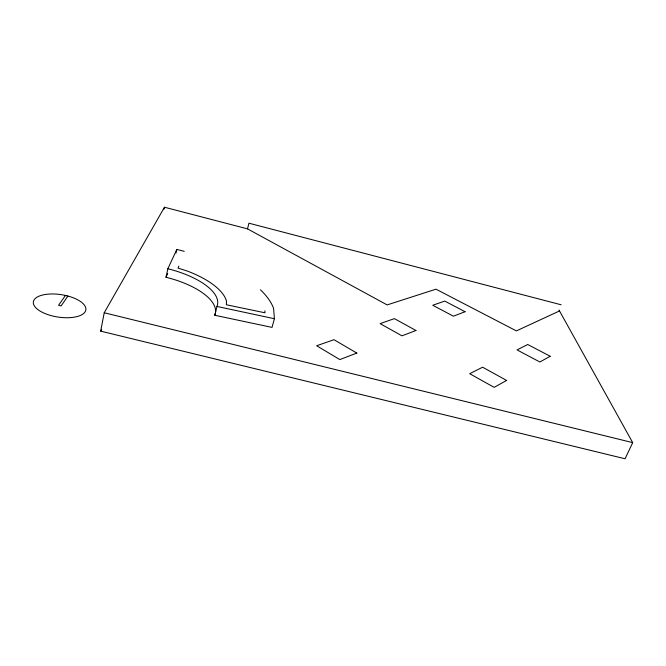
<?xml version="1.0" encoding="UTF-8"?>
<svg xmlns="http://www.w3.org/2000/svg" width="666" height="666" viewBox="0 0 666 666"><rect width="100%" height="100%" fill="white"/><g stroke="black" fill="none" stroke-linecap="round" stroke-linejoin="round"><path stroke-width="1" d="M558.999 310.023L632.7 442.632L625.074 458.774L100.674 331.135L104.229 312.754L164.469 207.226L247.511 228.863L387.137 304.911L435.98 289.186L516.391 330.902L559.507 310.939M164.061 209.132L164.469 207.226M260.423 289.793A124.051 50.683 11.8 0 1 273.568 308.333L274.417 318.723L272.036 327.397L214.785 315.268A61.155 25.391 11.7 0 0 165.992 277.264L167.857 268.748L176.79 249.5L180.178 250.241A124.051 50.683 11.8 0 1 184.216 251.348M175.99 253.122L176.79 249.5M214.785 315.268L216.958 306.443A61.414 24.958 11.9 0 0 167.857 268.748M247.511 228.863L248.934 223.202L561.138 304.787M178.838 266.184L178.013 268.073L187.67 271.187A72.045 29.304 11.8 0 1 226.482 301.157L226.382 304.77L264.993 312.787L264.877 310.847M165.992 277.264L167.707 273.526M100.674 331.135L101.673 329.32M67.907 296.07L61.122 305.919L58.583 305.294L65.434 295.454M274.417 318.723L216.958 306.443M104.229 312.754L632.7 442.632M506.61 380.436L494.139 387.354L469.713 373.701L482.609 367.207L506.61 380.436M550.191 356.26L539.86 361.988L517.032 349.9L527.73 344.513L550.191 356.26M356.818 353.08L339.818 359.582L316.65 345.746L333.999 339.702L356.818 353.08M415.95 330.494L401.973 335.83L380.12 323.618L394.414 318.631L415.95 330.494M465.068 311.721L453.388 316.184L432.758 305.261L444.738 301.082L465.068 311.721M66.692 295.729L63.412 295.021A26.565 11.322 8.7 0 0 34.407 305.994A26.565 11.322 8.7 0 0 77.173 316.55A26.565 11.322 8.7 0 0 69.863 296.611L66.692 295.729"/></g></svg>
